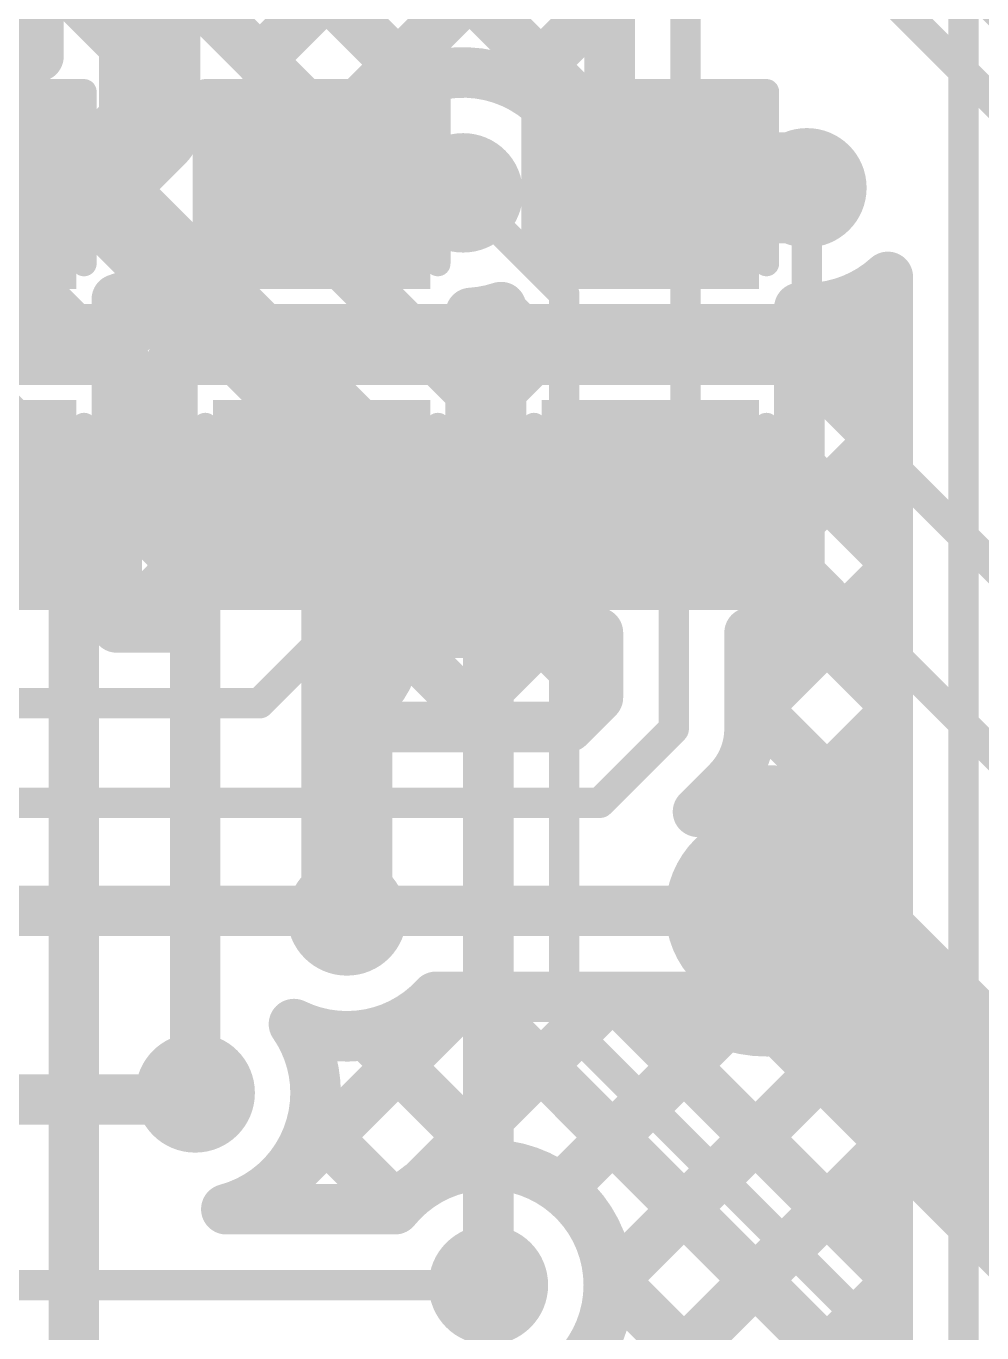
# Model space of a CAD drawing. Header units: millimetres. Extents: x -0.26 to 2.84, y -0.09 to 2.43.
# Drawn here: x 2.2306 to 2.4196, y 1.6595 to 1.918 of the extents above; entities that cross this region are included whole.
import ezdxf

# ---------------------------------------------------------------- set-up
doc = ezdxf.new("R2010")
doc.units = ezdxf.units.MM
doc.header["$MEASUREMENT"] = 0
for name, color, linetype in [('BottomLayer', 5, 'Continuous'), ('TopLayer', 1, 'Continuous'), ('TopOverlay', 2, 'Continuous'), ('TopPaste', 8, 'Continuous'), ('TopSolder', 216, 'Continuous'), ('ViaHoleLayer', 16, 'Continuous')]:
    doc.layers.add(name, color=color, linetype=linetype)

# ---------------------------------------------------------------- blocks, each defined once
blk = doc.blocks.new('C__0603_124')
at = {"layer": 'TopLayer'}
for points in [[(-0.045, -0.0175), (-0.045, 0.0175), (-0.015, 0.0175), (-0.015, -0.0175)], [(0.015, -0.0175), (0.015, 0.0175), (0.045, 0.0175), (0.045, -0.0175)]]:
    blk.add_hatch(color=1, dxfattribs=at).paths.add_polyline_path(points)
at = {"layer": 'TopPaste'}
for points in [[(-0.045, -0.0175), (-0.045, 0.0175), (-0.015, 0.0175), (-0.015, -0.0175)], [(0.015, -0.0175), (0.015, 0.0175), (0.045, 0.0175), (0.045, -0.0175)]]:
    blk.add_hatch(color=8, dxfattribs=at).paths.add_polyline_path(points)
at = {"layer": 'TopSolder'}
for points in [[(-0.049, -0.0215), (-0.049, 0.0215), (-0.011, 0.0215), (-0.011, -0.0215)], [(0.011, -0.0215), (0.011, 0.0215), (0.049, 0.0215), (0.049, -0.0215)]]:
    blk.add_hatch(color=216, dxfattribs=at).paths.add_polyline_path(points)
at = {"layer": 'TopOverlay', "const_width": 0.005}
for points in [[(-0.05, 0.023), (-0.05, -0.023)], [(-0.05, 0.023), (-0.016, 0.023)], [(0.016, 0.023), (0.05, 0.023)], [(0.05, 0.023), (0.05, -0.023)], [(-0.05, -0.023), (-0.016, -0.023)], [(0.016, -0.023), (0.05, -0.023)]]:
    blk.add_lwpolyline(points, dxfattribs=at)
at = {"layer": 'TopOverlay', "const_width": 0.0025}
for points in [[(-0.05125, 0.023, 1), (-0.04875, 0.023, 1)], [(-0.05125, 0.023, 1), (-0.04875, 0.023, 1)], [(-0.01725, 0.023, 1), (-0.01475, 0.023, 1)], [(0.01475, 0.023, 1), (0.01725, 0.023, 1)], [(0.04875, 0.023, 1), (0.05125, 0.023, 1)], [(0.04875, 0.023, 1), (0.05125, 0.023, 1)], [(-0.05125, -0.023, 1), (-0.04875, -0.023, 1)], [(-0.05125, -0.023, 1), (-0.04875, -0.023, 1)], [(-0.01725, -0.023, 1), (-0.01475, -0.023, 1)], [(0.01475, -0.023, 1), (0.01725, -0.023, 1)], [(0.04875, -0.023, 1), (0.05125, -0.023, 1)], [(0.04875, -0.023, 1), (0.05125, -0.023, 1)]]:
    blk.add_lwpolyline(points, format="xyb", close=True, dxfattribs=at)
blk = doc.blocks.new('C__0603_125')
at = {"layer": 'TopLayer'}
for points in [[(-0.045, -0.0175), (-0.045, 0.0175), (-0.015, 0.0175), (-0.015, -0.0175)], [(0.015, -0.0175), (0.015, 0.0175), (0.045, 0.0175), (0.045, -0.0175)]]:
    blk.add_hatch(color=1, dxfattribs=at).paths.add_polyline_path(points)
at = {"layer": 'TopPaste'}
for points in [[(-0.045, -0.0175), (-0.045, 0.0175), (-0.015, 0.0175), (-0.015, -0.0175)], [(0.015, -0.0175), (0.015, 0.0175), (0.045, 0.0175), (0.045, -0.0175)]]:
    blk.add_hatch(color=8, dxfattribs=at).paths.add_polyline_path(points)
at = {"layer": 'TopSolder'}
for points in [[(-0.049, -0.0215), (-0.049, 0.0215), (-0.011, 0.0215), (-0.011, -0.0215)], [(0.011, -0.0215), (0.011, 0.0215), (0.049, 0.0215), (0.049, -0.0215)]]:
    blk.add_hatch(color=216, dxfattribs=at).paths.add_polyline_path(points)
at = {"layer": 'TopOverlay', "const_width": 0.005}
for points in [[(-0.05, 0.023), (-0.05, -0.023)], [(-0.05, 0.023), (-0.016, 0.023)], [(0.016, 0.023), (0.05, 0.023)], [(0.05, 0.023), (0.05, -0.023)], [(-0.05, -0.023), (-0.016, -0.023)], [(0.016, -0.023), (0.05, -0.023)]]:
    blk.add_lwpolyline(points, dxfattribs=at)
at = {"layer": 'TopOverlay', "const_width": 0.0025}
for points in [[(-0.05125, 0.023, 1), (-0.04875, 0.023, 1)], [(-0.05125, 0.023, 1), (-0.04875, 0.023, 1)], [(-0.01725, 0.023, 1), (-0.01475, 0.023, 1)], [(0.01475, 0.023, 1), (0.01725, 0.023, 1)], [(0.04875, 0.023, 1), (0.05125, 0.023, 1)], [(0.04875, 0.023, 1), (0.05125, 0.023, 1)], [(-0.05125, -0.023, 1), (-0.04875, -0.023, 1)], [(-0.05125, -0.023, 1), (-0.04875, -0.023, 1)], [(-0.01725, -0.023, 1), (-0.01475, -0.023, 1)], [(0.01475, -0.023, 1), (0.01725, -0.023, 1)], [(0.04875, -0.023, 1), (0.05125, -0.023, 1)], [(0.04875, -0.023, 1), (0.05125, -0.023, 1)]]:
    blk.add_lwpolyline(points, format="xyb", close=True, dxfattribs=at)
blk = doc.blocks.new('C__0603_126')
at = {"layer": 'TopLayer'}
for points in [[(-0.045, -0.0175), (-0.045, 0.0175), (-0.015, 0.0175), (-0.015, -0.0175)], [(0.015, -0.0175), (0.015, 0.0175), (0.045, 0.0175), (0.045, -0.0175)]]:
    blk.add_hatch(color=1, dxfattribs=at).paths.add_polyline_path(points)
at = {"layer": 'TopPaste'}
for points in [[(-0.045, -0.0175), (-0.045, 0.0175), (-0.015, 0.0175), (-0.015, -0.0175)], [(0.015, -0.0175), (0.015, 0.0175), (0.045, 0.0175), (0.045, -0.0175)]]:
    blk.add_hatch(color=8, dxfattribs=at).paths.add_polyline_path(points)
at = {"layer": 'TopSolder'}
for points in [[(-0.049, -0.0215), (-0.049, 0.0215), (-0.011, 0.0215), (-0.011, -0.0215)], [(0.011, -0.0215), (0.011, 0.0215), (0.049, 0.0215), (0.049, -0.0215)]]:
    blk.add_hatch(color=216, dxfattribs=at).paths.add_polyline_path(points)
at = {"layer": 'TopOverlay', "const_width": 0.005}
for points in [[(-0.05, 0.023), (-0.05, -0.023)], [(-0.05, 0.023), (-0.016, 0.023)], [(0.016, 0.023), (0.05, 0.023)], [(0.05, 0.023), (0.05, -0.023)], [(-0.05, -0.023), (-0.016, -0.023)], [(0.016, -0.023), (0.05, -0.023)]]:
    blk.add_lwpolyline(points, dxfattribs=at)
at = {"layer": 'TopOverlay', "const_width": 0.0025}
for points in [[(-0.05125, 0.023, 1), (-0.04875, 0.023, 1)], [(-0.05125, 0.023, 1), (-0.04875, 0.023, 1)], [(-0.01725, 0.023, 1), (-0.01475, 0.023, 1)], [(0.01475, 0.023, 1), (0.01725, 0.023, 1)], [(0.04875, 0.023, 1), (0.05125, 0.023, 1)], [(0.04875, 0.023, 1), (0.05125, 0.023, 1)], [(-0.05125, -0.023, 1), (-0.04875, -0.023, 1)], [(-0.05125, -0.023, 1), (-0.04875, -0.023, 1)], [(-0.01725, -0.023, 1), (-0.01475, -0.023, 1)], [(0.01475, -0.023, 1), (0.01725, -0.023, 1)], [(0.04875, -0.023, 1), (0.05125, -0.023, 1)], [(0.04875, -0.023, 1), (0.05125, -0.023, 1)]]:
    blk.add_lwpolyline(points, format="xyb", close=True, dxfattribs=at)

msp = doc.modelspace()

# ---------------------------------------------------------------- hatches: boundary and pattern name
at = {"layer": 'BottomLayer'}
h = msp.add_hatch(color=5, dxfattribs=at)
edge = h.paths.add_edge_path()
edge.add_arc((2.385, 1.886), 0.01181, 0, 360)
h = msp.add_hatch(color=5, dxfattribs=at)
edge = h.paths.add_edge_path()
edge.add_arc((2.317, 1.885), 0.01181, 0, 360)
h = msp.add_hatch(color=5, dxfattribs=at)
edge = h.paths.add_edge_path()
edge.add_arc((2.377, 1.743), 0.01181, 0, 360)
h = msp.add_hatch(color=5, dxfattribs=at)
edge = h.paths.add_edge_path()
edge.add_arc((2.294, 1.742), 0.01181, 0, 360)
h = msp.add_hatch(color=5, dxfattribs=at)
edge = h.paths.add_edge_path()
edge.add_arc((2.264, 1.707), 0.01181, 0, 360)
h = msp.add_hatch(color=5, dxfattribs=at)
edge = h.paths.add_edge_path()
edge.add_arc((2.322, 1.669), 0.01181, 0, 360)
at = {"layer": 'TopLayer'}
h = msp.add_hatch(color=1, dxfattribs=at)
edge = h.paths.add_edge_path()
edge.add_arc((2.385, 1.886), 0.01181, 0, 360)
h = msp.add_hatch(color=1, dxfattribs=at)
edge = h.paths.add_edge_path()
edge.add_arc((2.317, 1.885), 0.01181, 0, 360)
h = msp.add_hatch(color=1, dxfattribs=at)
edge = h.paths.add_edge_path()
edge.add_arc((2.377, 1.743), 0.01181, 0, 360)
h = msp.add_hatch(color=1, dxfattribs=at)
edge = h.paths.add_edge_path()
edge.add_arc((2.294, 1.742), 0.01181, 0, 360)
h = msp.add_hatch(color=1, dxfattribs=at)
edge = h.paths.add_edge_path()
edge.add_arc((2.264, 1.707), 0.01181, 0, 360)
h = msp.add_hatch(color=1, dxfattribs=at)
edge = h.paths.add_edge_path()
edge.add_arc((2.322, 1.669), 0.01181, 0, 360)
at = {"layer": 'ViaHoleLayer'}
h = msp.add_hatch(color=16, dxfattribs=at)
edge = h.paths.add_edge_path()
edge.add_arc((2.385, 1.886), 0.00591, 0, 360)
h = msp.add_hatch(color=16, dxfattribs=at)
edge = h.paths.add_edge_path()
edge.add_arc((2.317, 1.885), 0.00591, 0, 360)
h = msp.add_hatch(color=16, dxfattribs=at)
edge = h.paths.add_edge_path()
edge.add_arc((2.294, 1.742), 0.00591, 0, 360)
h = msp.add_hatch(color=16, dxfattribs=at)
edge = h.paths.add_edge_path()
edge.add_arc((2.377, 1.743), 0.00591, 0, 360)
h = msp.add_hatch(color=16, dxfattribs=at)
edge = h.paths.add_edge_path()
edge.add_arc((2.264, 1.707), 0.00591, 0, 360)
h = msp.add_hatch(color=16, dxfattribs=at)
edge = h.paths.add_edge_path()
edge.add_arc((2.322, 1.669), 0.00591, 0, 360)

# ---------------------------------------------------------------- linework, layer by layer
at = {"layer": 'BottomLayer'}
for points, const_width in [([(2.106, 2.058), (2.322, 1.842)], 0.01), ([(2.097, 2.033), (2.294, 1.836)], 0.018), ([(2.15404, 2.034), (2.2947, 1.89334)], 0.01), ([(2.18045, 2.034), (2.30758, 1.90687)], 0.01), ([(2.20873, 2.034), (2.346, 1.89673)], 0.01), ([(2.094, 2.004), (2.264, 1.834)], 0.01), ([(2.08, 1.987), (2.24, 1.827)], 0.01), ([(2.361, 1.835), (2.361, 1.977)], 0.006), ([(2.27677, 1.91127), (2.33768, 1.97219)], 0.01), ([(2.346, 1.87721), (2.346, 1.95851)], 0.01), ([(2.29091, 1.89713), (2.346, 1.95222)], 0.01), ([(2.387, 1.938), (2.534, 1.791)], 0.006), ([(2.41068, 1.93553), (2.5446, 1.80161)], 0.01), ([(2.32812, 1.90606), (2.346, 1.92394)], 0.01), ([(2.34029, 1.88995), (2.346, 1.89565)], 0.01), ([(2.317, 1.885), (2.337, 1.865)], 0.006), ([(2.34068, 1.88253), (2.346, 1.87721)], 0.01), ([(2.385, 1.848), (2.385, 1.886)], 0.006), ([(2.337, 1.721), (2.337, 1.865)], 0.006), ([(2.385, 1.848), (2.671, 1.562)], 0.006), ([(2.322, 1.669), (2.322, 1.842)], 0.01), ([(2.294, 1.742), (2.294, 1.836)], 0.018), ([(2.264, 1.707), (2.264, 1.834)], 0.01), ([(2.361, 1.835), (2.821, 1.375)], 0.006), ([(2.24, 1.62369), (2.24, 1.827)], 0.01), ([(2.377, 1.743), (2.529, 1.591)], 0.04), ([(2.337, 1.721), (2.682, 1.376)], 0.006)]:
    msp.add_lwpolyline(points, dxfattribs=dict(at, const_width=const_width))
for points, const_width in [([(2.27427, 1.91127, 1), (2.27927, 1.91127, 1)], 0.005), ([(2.30508, 1.90687, 1), (2.31008, 1.90687, 1)], 0.005), ([(2.32562, 1.90606, 1), (2.33062, 1.90606, 1)], 0.005), ([(2.28841, 1.89713, 1), (2.29341, 1.89713, 1)], 0.005), ([(2.3435, 1.89673, 1), (2.3485, 1.89673, 1)], 0.005), ([(2.3435, 1.89565, 1), (2.3485, 1.89565, 1)], 0.005), ([(2.2922, 1.89334, 1), (2.2972, 1.89334, 1)], 0.005), ([(2.2922, 1.89334, 1), (2.2972, 1.89334, 1)], 0.005), ([(2.33779, 1.88995, 1), (2.34279, 1.88995, 1)], 0.005), ([(2.33831, 1.885, 1), (2.34331, 1.885, 1)], 0.005), ([(2.3155, 1.885, 1), (2.3185, 1.885, 1)], 0.003), ([(2.33818, 1.88253, 1), (2.34318, 1.88253, 1)], 0.005), ([(2.3835, 1.886, 1), (2.3865, 1.886, 1)], 0.003), ([(2.3435, 1.87721, 1), (2.3485, 1.87721, 1)], 0.005), ([(2.3435, 1.87721, 1), (2.3485, 1.87721, 1)], 0.005), ([(2.3355, 1.865, 1), (2.3385, 1.865, 1)], 0.003), ([(2.3355, 1.865, 1), (2.3385, 1.865, 1)], 0.003), ([(2.3835, 1.848, 1), (2.3865, 1.848, 1)], 0.003), ([(2.3835, 1.848, 1), (2.3865, 1.848, 1)], 0.003), ([(2.3195, 1.842, 1), (2.3245, 1.842, 1)], 0.005), ([(2.3195, 1.842, 1), (2.3245, 1.842, 1)], 0.005), ([(2.2895, 1.836, 1), (2.2985, 1.836, 1)], 0.009), ([(2.2895, 1.836, 1), (2.2985, 1.836, 1)], 0.009), ([(2.2615, 1.834, 1), (2.2665, 1.834, 1)], 0.005), ([(2.2615, 1.834, 1), (2.2665, 1.834, 1)], 0.005), ([(2.3595, 1.835, 1), (2.3625, 1.835, 1)], 0.003), ([(2.3595, 1.835, 1), (2.3625, 1.835, 1)], 0.003), ([(2.2375, 1.827, 1), (2.2425, 1.827, 1)], 0.005), ([(2.2375, 1.827, 1), (2.2425, 1.827, 1)], 0.005), ([(2.367, 1.743, 1), (2.387, 1.743, 1)], 0.02), ([(2.2895, 1.742, 1), (2.2985, 1.742, 1)], 0.009), ([(2.3355, 1.721, 1), (2.3385, 1.721, 1)], 0.003), ([(2.3355, 1.721, 1), (2.3385, 1.721, 1)], 0.003), ([(2.2615, 1.707, 1), (2.2665, 1.707, 1)], 0.005), ([(2.3195, 1.669, 1), (2.3245, 1.669, 1)], 0.005)]:
    msp.add_lwpolyline(points, format="xyb", close=True, dxfattribs=dict(at, const_width=const_width))
at = {"layer": 'BottomLayer', "const_width": 0.01}
msp.add_lwpolyline([(2.2947, 1.89334, -0.835305), (2.34081, 1.885)], format="xyb", dxfattribs=at)
at = {"layer": 'TopLayer'}
for points, const_width in [([(2.416, 1.55), (2.416, 1.96)], 0.006), ([(2.255, 1.92511), (2.26789, 1.938)], 0.02), ([(2.255, 1.89789), (2.255, 1.92511)], 0.02), ([(2.22092, 1.912), (2.233, 1.92408)], 0.01), ([(2.233, 1.912), (2.233, 1.92511)], 0.01), ([(2.1895, 1.912), (2.233, 1.912)], 0.01), ([(2.24211, 1.885), (2.255, 1.89789)], 0.02), ([(2.354, 1.885), (2.355, 1.886)], 0.022), ([(2.355, 1.886), (2.385, 1.886)], 0.022), ([(2.219, 1.885), (2.24211, 1.885)], 0.02), ([(2.291, 1.885), (2.317, 1.885)], 0.022), ([(2.2595, 1.858), (2.2595, 1.87127)], 0.01), ([(2.401, 1.56449), (2.401, 1.86837)], 0.01), ([(2.24578, 1.852), (2.2595, 1.86572)], 0.01), ([(2.2485, 1.858), (2.2485, 1.86395)], 0.01), ([(2.3835, 1.8483), (2.401, 1.8658)], 0.01), ([(2.3185, 1.858), (2.3185, 1.86124)], 0.01), ([(2.3245, 1.858), (2.3245, 1.8624)], 0.01), ([(2.3245, 1.86167), (2.32817, 1.858)], 0.01), ([(2.3835, 1.858), (2.3835, 1.86224)], 0.01), ([(2.3835, 1.85923), (2.401, 1.84173)], 0.01), ([(2.1895, 1.858), (2.2485, 1.858)], 0.01), ([(2.24331, 1.858), (2.2595, 1.84181)], 0.01), ([(2.2595, 1.858), (2.3185, 1.858)], 0.01), ([(2.2716, 1.858), (2.2776, 1.852)], 0.01), ([(2.27406, 1.852), (2.28006, 1.858)], 0.01), ([(2.29988, 1.858), (2.30588, 1.852)], 0.01), ([(2.30235, 1.852), (2.30835, 1.858)], 0.01), ([(2.3245, 1.858), (2.3835, 1.858)], 0.01), ([(2.32817, 1.858), (2.33417, 1.852)], 0.01), ([(2.33063, 1.852), (2.33663, 1.858)], 0.01), ([(2.35645, 1.858), (2.36245, 1.852)], 0.01), ([(2.35891, 1.852), (2.36491, 1.858)], 0.01), ([(2.1895, 1.852), (2.2485, 1.852)], 0.01), ([(2.2485, 1.79905), (2.2485, 1.852)], 0.01), ([(2.2595, 1.852), (2.3185, 1.852)], 0.01), ([(2.2595, 1.79905), (2.2595, 1.852)], 0.01), ([(2.3185, 1.798), (2.3185, 1.852)], 0.01), ([(2.3245, 1.852), (2.3835, 1.852)], 0.01), ([(2.3245, 1.84587), (2.33063, 1.852)], 0.01), ([(2.3245, 1.798), (2.3245, 1.852)], 0.01), ([(2.3835, 1.798), (2.3835, 1.852)], 0.01), ([(2.3185, 1.83987), (2.3245, 1.84587)], 0.01), ([(2.3185, 1.83938), (2.3245, 1.83338)], 0.01), ([(2.2485, 1.82644), (2.2595, 1.83744)], 0.01), ([(2.3835, 1.82002), (2.401, 1.83752)], 0.01), ([(2.3835, 1.83095), (2.401, 1.81345)], 0.01), ([(2.2485, 1.82453), (2.2595, 1.81353)], 0.01), ([(2.28866, 1.796), (2.28866, 1.825)], 0.006), ([(2.35866, 1.779), (2.35866, 1.825)], 0.006), ([(2.3185, 1.81159), (2.3245, 1.81759)], 0.01), ([(2.2494, 1.79905), (2.2595, 1.80915)], 0.01), ([(2.3185, 1.8111), (2.3245, 1.8051)], 0.01), ([(2.37366, 1.78189), (2.401, 1.80923)], 0.01), ([(2.3835, 1.80267), (2.401, 1.78517)], 0.01), ([(2.2485, 1.79905), (2.2595, 1.79905)], 0.01), ([(2.30366, 1.798), (2.3185, 1.798)], 0.01), ([(2.30366, 1.79765), (2.32194, 1.77937)], 0.01), ([(2.31457, 1.77937), (2.3332, 1.798)], 0.01), ([(2.3245, 1.798), (2.34366, 1.798)], 0.01), ([(2.3316, 1.798), (2.34366, 1.78594)], 0.01), ([(2.34366, 1.78521), (2.34366, 1.798)], 0.01), ([(2.37366, 1.798), (2.3835, 1.798)], 0.01), ([(2.37366, 1.779), (2.37366, 1.798)], 0.01), ([(2.27671, 1.78405), (2.28866, 1.796)], 0.006), ([(2.29324, 1.77937), (2.29926, 1.78539)], 0.01), ([(2.33782, 1.77937), (2.34366, 1.78521)], 0.01), ([(2.37366, 1.78422), (2.401, 1.75688)], 0.01), ([(2.071, 1.78405), (2.27671, 1.78405)], 0.006), ([(2.38535, 1.7653), (2.401, 1.78095)], 0.01), ([(2.29324, 1.77937), (2.33782, 1.77937)], 0.01), ([(2.34403, 1.76437), (2.35866, 1.779)], 0.006), ([(2.36346, 1.76259), (2.36926, 1.76839)], 0.01), ([(2.071, 1.76437), (2.34403, 1.76437)], 0.006), ([(2.154, 1.743), (2.377, 1.743)], 0.01), ([(2.39794, 1.73166), (2.401, 1.7286)], 0.01), ([(2.27577, 1.684), (2.31777, 1.726)], 0.01), ([(2.309, 1.68895), (2.34605, 1.726)], 0.01), ([(2.31163, 1.726), (2.36033, 1.726)], 0.01), ([(2.31874, 1.726), (2.401, 1.64374)], 0.01), ([(2.34581, 1.66919), (2.401, 1.72438)], 0.01), ([(2.34703, 1.726), (2.401, 1.67203)], 0.01), ([(2.33634, 1.68801), (2.36893, 1.7206)], 0.01), ([(2.38166, 1.71965), (2.401, 1.70031)], 0.01), ([(2.29794, 1.71852), (2.32371, 1.69275)], 0.01), ([(2.2627, 1.7057), (2.264, 1.707)], 0.01), ([(2.1797, 1.7057), (2.2627, 1.7057)], 0.01), ([(2.28707, 1.70111), (2.30381, 1.68437)], 0.01), ([(2.2469, 1.542), (2.401, 1.6961)], 0.01), ([(2.27016, 1.684), (2.30351, 1.684)], 0.01), ([(2.34575, 1.67071), (2.401, 1.61546)], 0.01), ([(2.27208, 1.53889), (2.401, 1.66781)], 0.01), ([(2.13017, 1.669), (2.322, 1.669)], 0.006)]:
    msp.add_lwpolyline(points, dxfattribs=dict(at, const_width=const_width))
for points, const_width in [([(2.25, 1.92511, 1), (2.26, 1.92511, 1)], 0.01), ([(2.25, 1.92511, 1), (2.26, 1.92511, 1)], 0.01), ([(2.2305, 1.912, 1), (2.2355, 1.912, 1)], 0.005), ([(2.2305, 1.912, 1), (2.2355, 1.912, 1)], 0.005), ([(2.25, 1.89789, 1), (2.26, 1.89789, 1)], 0.01), ([(2.25, 1.89789, 1), (2.26, 1.89789, 1)], 0.01), ([(2.3495, 1.886, 1), (2.3605, 1.886, 1)], 0.011), ([(2.3495, 1.886, 1), (2.3605, 1.886, 1)], 0.011), ([(2.3795, 1.886, 1), (2.3905, 1.886, 1)], 0.011), ([(2.23711, 1.885, 1), (2.24711, 1.885, 1)], 0.01), ([(2.23711, 1.885, 1), (2.24711, 1.885, 1)], 0.01), ([(2.2855, 1.885, 1), (2.2965, 1.885, 1)], 0.011), ([(2.3115, 1.885, 1), (2.3225, 1.885, 1)], 0.011), ([(2.3485, 1.885, 1), (2.3595, 1.885, 1)], 0.011), ([(2.257, 1.87127, 1), (2.262, 1.87127, 1)], 0.005), ([(2.25517, 1.86944, 1), (2.26017, 1.86944, 1)], 0.005), ([(2.25521, 1.86948, 1), (2.26021, 1.86948, 1)], 0.005), ([(2.3985, 1.86837, 1), (2.4035, 1.86837, 1)], 0.005), ([(2.3985, 1.86837, 1), (2.4035, 1.86837, 1)], 0.005), ([(2.246, 1.86395, 1), (2.251, 1.86395, 1)], 0.005), ([(2.246, 1.86395, 1), (2.251, 1.86395, 1)], 0.005), ([(2.246, 1.86395, 1), (2.251, 1.86395, 1)], 0.005), ([(2.257, 1.86572, 1), (2.262, 1.86572, 1)], 0.005), ([(2.3985, 1.8658, 1), (2.4035, 1.8658, 1)], 0.005), ([(2.316, 1.86124, 1), (2.321, 1.86124, 1)], 0.005), ([(2.316, 1.86124, 1), (2.321, 1.86124, 1)], 0.005), ([(2.322, 1.8624, 1), (2.327, 1.8624, 1)], 0.005), ([(2.322, 1.8624, 1), (2.327, 1.8624, 1)], 0.005), ([(2.322, 1.86167, 1), (2.327, 1.86167, 1)], 0.005), ([(2.381, 1.86224, 1), (2.386, 1.86224, 1)], 0.005), ([(2.381, 1.86224, 1), (2.386, 1.86224, 1)], 0.005), ([(2.381, 1.85923, 1), (2.386, 1.85923, 1)], 0.005), ([(2.24081, 1.858, 1), (2.24581, 1.858, 1)], 0.005), ([(2.246, 1.858, 1), (2.251, 1.858, 1)], 0.005), ([(2.246, 1.858, 1), (2.251, 1.858, 1)], 0.005), ([(2.257, 1.858, 1), (2.262, 1.858, 1)], 0.005), ([(2.257, 1.858, 1), (2.262, 1.858, 1)], 0.005), ([(2.2691, 1.858, 1), (2.2741, 1.858, 1)], 0.005), ([(2.27756, 1.858, 1), (2.28256, 1.858, 1)], 0.005), ([(2.29738, 1.858, 1), (2.30238, 1.858, 1)], 0.005), ([(2.30585, 1.858, 1), (2.31085, 1.858, 1)], 0.005), ([(2.316, 1.858, 1), (2.321, 1.858, 1)], 0.005), ([(2.316, 1.858, 1), (2.321, 1.858, 1)], 0.005), ([(2.322, 1.858, 1), (2.327, 1.858, 1)], 0.005), ([(2.322, 1.858, 1), (2.327, 1.858, 1)], 0.005), ([(2.32567, 1.858, 1), (2.33067, 1.858, 1)], 0.005), ([(2.32567, 1.858, 1), (2.33067, 1.858, 1)], 0.005), ([(2.33413, 1.858, 1), (2.33913, 1.858, 1)], 0.005), ([(2.35395, 1.858, 1), (2.35895, 1.858, 1)], 0.005), ([(2.36241, 1.858, 1), (2.36741, 1.858, 1)], 0.005), ([(2.381, 1.858, 1), (2.386, 1.858, 1)], 0.005), ([(2.381, 1.858, 1), (2.386, 1.858, 1)], 0.005), ([(2.24328, 1.852, 1), (2.24828, 1.852, 1)], 0.005), ([(2.246, 1.852, 1), (2.251, 1.852, 1)], 0.005), ([(2.246, 1.852, 1), (2.251, 1.852, 1)], 0.005), ([(2.257, 1.852, 1), (2.262, 1.852, 1)], 0.005), ([(2.257, 1.852, 1), (2.262, 1.852, 1)], 0.005), ([(2.27156, 1.852, 1), (2.27656, 1.852, 1)], 0.005), ([(2.2751, 1.852, 1), (2.2801, 1.852, 1)], 0.005), ([(2.29985, 1.852, 1), (2.30485, 1.852, 1)], 0.005), ([(2.30338, 1.852, 1), (2.30838, 1.852, 1)], 0.005), ([(2.316, 1.852, 1), (2.321, 1.852, 1)], 0.005), ([(2.316, 1.852, 1), (2.321, 1.852, 1)], 0.005), ([(2.322, 1.852, 1), (2.327, 1.852, 1)], 0.005), ([(2.322, 1.852, 1), (2.327, 1.852, 1)], 0.005), ([(2.32813, 1.852, 1), (2.33313, 1.852, 1)], 0.005), ([(2.32813, 1.852, 1), (2.33313, 1.852, 1)], 0.005), ([(2.33167, 1.852, 1), (2.33667, 1.852, 1)], 0.005), ([(2.35641, 1.852, 1), (2.36141, 1.852, 1)], 0.005), ([(2.35995, 1.852, 1), (2.36495, 1.852, 1)], 0.005), ([(2.381, 1.852, 1), (2.386, 1.852, 1)], 0.005), ([(2.381, 1.852, 1), (2.386, 1.852, 1)], 0.005), ([(2.381, 1.8483, 1), (2.386, 1.8483, 1)], 0.005), ([(2.322, 1.84587, 1), (2.327, 1.84587, 1)], 0.005), ([(2.322, 1.84587, 1), (2.327, 1.84587, 1)], 0.005), ([(2.257, 1.84181, 1), (2.262, 1.84181, 1)], 0.005), ([(2.3985, 1.84173, 1), (2.4035, 1.84173, 1)], 0.005), ([(2.316, 1.83987, 1), (2.321, 1.83987, 1)], 0.005), ([(2.316, 1.83938, 1), (2.321, 1.83938, 1)], 0.005), ([(2.257, 1.83744, 1), (2.262, 1.83744, 1)], 0.005), ([(2.3985, 1.83752, 1), (2.4035, 1.83752, 1)], 0.005), ([(2.322, 1.83338, 1), (2.327, 1.83338, 1)], 0.005), ([(2.381, 1.83095, 1), (2.386, 1.83095, 1)], 0.005), ([(2.246, 1.82644, 1), (2.251, 1.82644, 1)], 0.005), ([(2.246, 1.82453, 1), (2.251, 1.82453, 1)], 0.005), ([(2.28716, 1.825, 1), (2.29016, 1.825, 1)], 0.003), ([(2.35716, 1.825, 1), (2.36016, 1.825, 1)], 0.003), ([(2.381, 1.82002, 1), (2.386, 1.82002, 1)], 0.005), ([(2.322, 1.81759, 1), (2.327, 1.81759, 1)], 0.005), ([(2.257, 1.81353, 1), (2.262, 1.81353, 1)], 0.005), ([(2.3985, 1.81345, 1), (2.4035, 1.81345, 1)], 0.005), ([(2.257, 1.80915, 1), (2.262, 1.80915, 1)], 0.005), ([(2.316, 1.81159, 1), (2.321, 1.81159, 1)], 0.005), ([(2.316, 1.8111, 1), (2.321, 1.8111, 1)], 0.005), ([(2.3985, 1.80923, 1), (2.4035, 1.80923, 1)], 0.005), ([(2.322, 1.8051, 1), (2.327, 1.8051, 1)], 0.005), ([(2.381, 1.80267, 1), (2.386, 1.80267, 1)], 0.005), ([(2.246, 1.79905, 1), (2.251, 1.79905, 1)], 0.005), ([(2.246, 1.79905, 1), (2.251, 1.79905, 1)], 0.005), ([(2.2469, 1.79905, 1), (2.2519, 1.79905, 1)], 0.005), ([(2.257, 1.79905, 1), (2.262, 1.79905, 1)], 0.005), ([(2.257, 1.79905, 1), (2.262, 1.79905, 1)], 0.005), ([(2.30116, 1.798, 1), (2.30616, 1.798, 1)], 0.005), ([(2.30116, 1.79765, 1), (2.30616, 1.79765, 1)], 0.005), ([(2.316, 1.798, 1), (2.321, 1.798, 1)], 0.005), ([(2.316, 1.798, 1), (2.321, 1.798, 1)], 0.005), ([(2.322, 1.798, 1), (2.327, 1.798, 1)], 0.005), ([(2.322, 1.798, 1), (2.327, 1.798, 1)], 0.005), ([(2.3291, 1.798, 1), (2.3341, 1.798, 1)], 0.005), ([(2.3307, 1.798, 1), (2.3357, 1.798, 1)], 0.005), ([(2.34116, 1.798, 1), (2.34616, 1.798, 1)], 0.005), ([(2.34116, 1.798, 1), (2.34616, 1.798, 1)], 0.005), ([(2.37116, 1.798, 1), (2.37616, 1.798, 1)], 0.005), ([(2.37116, 1.798, 1), (2.37616, 1.798, 1)], 0.005), ([(2.381, 1.798, 1), (2.386, 1.798, 1)], 0.005), ([(2.381, 1.798, 1), (2.386, 1.798, 1)], 0.005), ([(2.28716, 1.796, 1), (2.29016, 1.796, 1)], 0.003), ([(2.28716, 1.796, 1), (2.29016, 1.796, 1)], 0.003), ([(2.30116, 1.796, 1), (2.30616, 1.796, 1)], 0.005), ([(2.30116, 1.796, 1), (2.30616, 1.796, 1)], 0.005), ([(2.34116, 1.78594, 1), (2.34616, 1.78594, 1)], 0.005), ([(2.29676, 1.78539, 1), (2.30176, 1.78539, 1)], 0.005), ([(2.29677, 1.7854, 1), (2.30177, 1.7854, 1)], 0.005), ([(2.29677, 1.78539, 1), (2.30177, 1.78539, 1)], 0.005), ([(2.34116, 1.78521, 1), (2.34616, 1.78521, 1)], 0.005), ([(2.34116, 1.78521, 1), (2.34616, 1.78521, 1)], 0.005), ([(2.37116, 1.78422, 1), (2.37616, 1.78422, 1)], 0.005), ([(2.3985, 1.78517, 1), (2.4035, 1.78517, 1)], 0.005), ([(2.27521, 1.78405, 1), (2.27821, 1.78405, 1)], 0.003), ([(2.27521, 1.78405, 1), (2.27821, 1.78405, 1)], 0.003), ([(2.37116, 1.78189, 1), (2.37616, 1.78189, 1)], 0.005), ([(2.3985, 1.78095, 1), (2.4035, 1.78095, 1)], 0.005), ([(2.29074, 1.77937, 1), (2.29574, 1.77937, 1)], 0.005), ([(2.29074, 1.77937, 1), (2.29574, 1.77937, 1)], 0.005), ([(2.31207, 1.77937, 1), (2.31707, 1.77937, 1)], 0.005), ([(2.31944, 1.77937, 1), (2.32444, 1.77937, 1)], 0.005), ([(2.33532, 1.77937, 1), (2.34032, 1.77937, 1)], 0.005), ([(2.33532, 1.77937, 1), (2.34032, 1.77937, 1)], 0.005), ([(2.37116, 1.779, 1), (2.37616, 1.779, 1)], 0.005), ([(2.37116, 1.779, 1), (2.37616, 1.779, 1)], 0.005), ([(2.37116, 1.779, 1), (2.37616, 1.779, 1)], 0.005), ([(2.35716, 1.779, 1), (2.36016, 1.779, 1)], 0.003), ([(2.35716, 1.779, 1), (2.36016, 1.779, 1)], 0.003), ([(2.36676, 1.76839, 1), (2.37176, 1.76839, 1)], 0.005), ([(2.36677, 1.7684, 1), (2.37177, 1.7684, 1)], 0.005), ([(2.36677, 1.76839, 1), (2.37177, 1.76839, 1)], 0.005), ([(2.38285, 1.7653, 1), (2.38785, 1.7653, 1)], 0.005), ([(2.34253, 1.76437, 1), (2.34553, 1.76437, 1)], 0.003), ([(2.34253, 1.76437, 1), (2.34553, 1.76437, 1)], 0.003), ([(2.36096, 1.76259, 1), (2.36596, 1.76259, 1)], 0.005), ([(2.36096, 1.76259, 1), (2.36596, 1.76259, 1)], 0.005), ([(2.3985, 1.75688, 1), (2.4035, 1.75688, 1)], 0.005), ([(2.3745, 1.743, 1), (2.3795, 1.743, 1)], 0.005), ([(2.39831, 1.743, 1), (2.40331, 1.743, 1)], 0.005), ([(2.39831, 1.743, 1), (2.40331, 1.743, 1)], 0.005), ([(2.39544, 1.73166, 1), (2.40044, 1.73166, 1)], 0.005), ([(2.3985, 1.7286, 1), (2.4035, 1.7286, 1)], 0.005), ([(2.30913, 1.726, 1), (2.31413, 1.726, 1)], 0.005), ([(2.30913, 1.726, 1), (2.31413, 1.726, 1)], 0.005), ([(2.31527, 1.726, 1), (2.32027, 1.726, 1)], 0.005), ([(2.31624, 1.726, 1), (2.32124, 1.726, 1)], 0.005), ([(2.34355, 1.726, 1), (2.34855, 1.726, 1)], 0.005), ([(2.34453, 1.726, 1), (2.34953, 1.726, 1)], 0.005), ([(2.35783, 1.726, 1), (2.36283, 1.726, 1)], 0.005), ([(2.35783, 1.726, 1), (2.36283, 1.726, 1)], 0.005), ([(2.3985, 1.72438, 1), (2.4035, 1.72438, 1)], 0.005), ([(2.28104, 1.72061, 1), (2.28604, 1.72061, 1)], 0.005), ([(2.28104, 1.72061, 1), (2.28604, 1.72061, 1)], 0.005), ([(2.36643, 1.7206, 1), (2.37143, 1.7206, 1)], 0.005), ([(2.37916, 1.71965, 1), (2.38416, 1.71965, 1)], 0.005), ([(2.29544, 1.71852, 1), (2.30044, 1.71852, 1)], 0.005), ([(2.2615, 1.707, 1), (2.2665, 1.707, 1)], 0.005), ([(2.28531, 1.707, 1), (2.29031, 1.707, 1)], 0.005), ([(2.28531, 1.707, 1), (2.29031, 1.707, 1)], 0.005), ([(2.2602, 1.7057, 1), (2.2652, 1.7057, 1)], 0.005), ([(2.2602, 1.7057, 1), (2.2652, 1.7057, 1)], 0.005), ([(2.28457, 1.70111, 1), (2.28957, 1.70111, 1)], 0.005), ([(2.3985, 1.70031, 1), (2.4035, 1.70031, 1)], 0.005), ([(2.3985, 1.6961, 1), (2.4035, 1.6961, 1)], 0.005), ([(2.32121, 1.69275, 1), (2.32621, 1.69275, 1)], 0.005), ([(2.3065, 1.68895, 1), (2.3115, 1.68895, 1)], 0.005), ([(2.33384, 1.68801, 1), (2.33884, 1.68801, 1)], 0.005), ([(2.26766, 1.684, 1), (2.27266, 1.684, 1)], 0.005), ([(2.26766, 1.684, 1), (2.27266, 1.684, 1)], 0.005), ([(2.27327, 1.684, 1), (2.27827, 1.684, 1)], 0.005), ([(2.30101, 1.684, 1), (2.30601, 1.684, 1)], 0.005), ([(2.30101, 1.684, 1), (2.30601, 1.684, 1)], 0.005), ([(2.30131, 1.68437, 1), (2.30631, 1.68437, 1)], 0.005), ([(2.34325, 1.67071, 1), (2.34825, 1.67071, 1)], 0.005), ([(2.3985, 1.67203, 1), (2.4035, 1.67203, 1)], 0.005), ([(2.34331, 1.66919, 1), (2.34831, 1.66919, 1)], 0.005), ([(2.34331, 1.669, 1), (2.34831, 1.669, 1)], 0.005), ([(2.34331, 1.669, 1), (2.34831, 1.669, 1)], 0.005), ([(2.3985, 1.66781, 1), (2.4035, 1.66781, 1)], 0.005), ([(2.3205, 1.669, 1), (2.3235, 1.669, 1)], 0.003)]:
    msp.add_lwpolyline(points, format="xyb", close=True, dxfattribs=dict(at, const_width=const_width))
at = {"layer": 'TopLayer', "const_width": 0.01}
for points in [[(2.25771, 1.86948, -0.123963), (2.2485, 1.86395)], [(2.25767, 1.86944, -0.123325), (2.2485, 1.86395)], [(2.401, 1.86837, -0.202681), (2.3835, 1.86224)], [(2.3245, 1.8624, -0.064439), (2.3185, 1.86124)], [(2.30366, 1.796, -0.198764), (2.29927, 1.7854)], [(2.30366, 1.796, -0.198912), (2.29927, 1.78539)], [(2.37366, 1.779, -0.198764), (2.36927, 1.7684)], [(2.37366, 1.779, -0.198912), (2.36927, 1.76839)], [(2.36346, 1.76259, -0.604704), (2.40081, 1.743)], [(2.40081, 1.743, -0.664665), (2.36033, 1.726)], [(2.31163, 1.726, -0.333854), (2.28354, 1.72061)], [(2.28354, 1.72061, -0.153303), (2.28781, 1.707)], [(2.28781, 1.707, -0.33947), (2.27016, 1.684)], [(2.30351, 1.684, -0.706421), (2.34581, 1.669)], [(2.34581, 1.669, -0.706421), (2.30351, 1.654)]]:
    msp.add_lwpolyline(points, format="xyb", dxfattribs=at)

# ---------------------------------------------------------------- block references
at = {"rotation": 90}
for name, p in [('C__0603_124', (2.219, 1.855)), ('C__0603_125', (2.289, 1.855)), ('C__0603_126', (2.354, 1.855))]:
    msp.add_blockref(name, p, dxfattribs=at)

doc.saveas('drawing.dxf')
